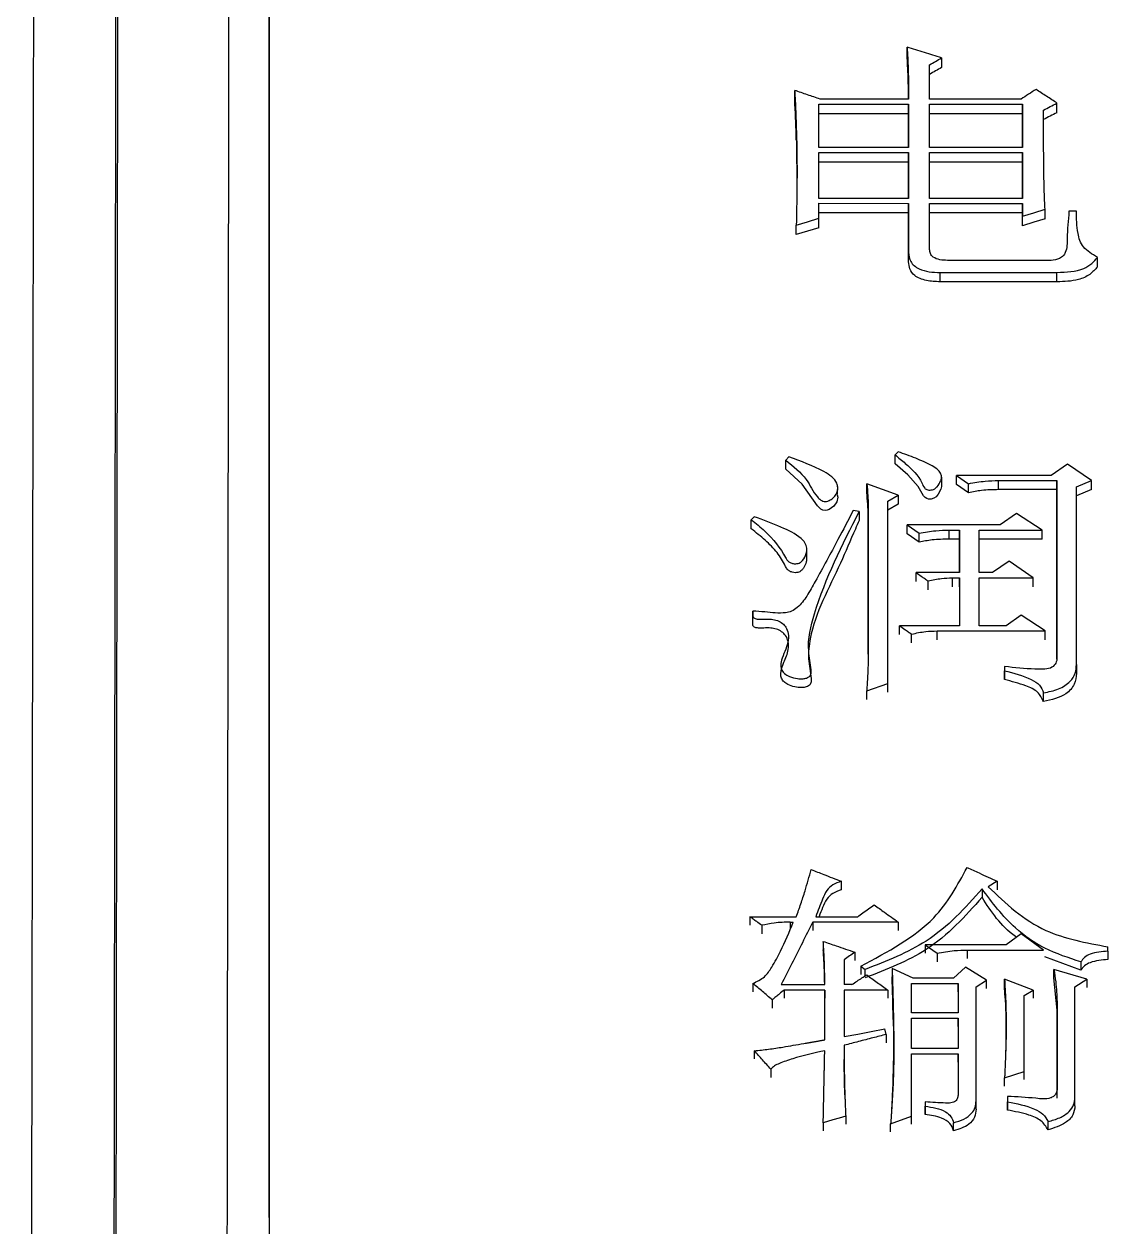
# Model space of a CAD drawing. Header units: millimetres. Extents: x 2278 to 4715, y 679 to 2402.
# Drawn here: x 2821.22 to 2829.04, y 2131.3 to 2139.98 of the extents above; entities that cross this region are included whole.
import ezdxf

# ---------------------------------------------------------------- set-up
doc = ezdxf.new("R2010")
doc.units = ezdxf.units.MM

msp = doc.modelspace()

# ---------------------------------------------------------------- linework, layer by layer
at = {"color": 7, "linetype": 'Continuous', "lineweight": 25}
for p, q in [((2827.5941, 2139.7478), (2827.5941, 2139.817)), ((2827.7563, 2139.4413), (2827.7563, 2139.6897)), ((2827.8429, 2139.7392), (2827.8429, 2139.6701)), ((2826.7828, 2139.4364), (2826.7828, 2139.5053)), ((2827.6049, 2139.4413), (2826.9667, 2139.4413)), ((2828.4162, 2139.4413), (2827.7563, 2139.4413)), ((2828.6758, 2139.3441), (2828.6758, 2139.4128)), ((2826.9558, 2139.4057), (2827.6049, 2139.4057)), ((2826.9559, 2139.0918), (2826.9558, 2139.4057)), ((2827.6049, 2139.337), (2826.9558, 2139.337)), ((2827.6049, 2139.4057), (2827.6049, 2139.0918)), ((2827.6049, 2139.337), (2827.6049, 2139.4057)), ((2827.6049, 2139.0918), (2827.6049, 2139.337)), ((2827.7563, 2139.4057), (2828.427, 2139.4057)), ((2827.7563, 2139.0918), (2827.7563, 2139.4057)), ((2828.427, 2139.337), (2827.7563, 2139.337)), ((2828.427, 2139.4057), (2828.427, 2139.0918)), ((2828.427, 2139.337), (2828.427, 2139.4057)), ((2828.427, 2139.0918), (2828.427, 2139.337)), ((2826.7944, 2139.1473), (2826.7983, 2138.799)), ((2827.6049, 2139.0918), (2826.9559, 2139.0918)), ((2828.427, 2139.0918), (2827.7563, 2139.0918)), ((2826.9559, 2139.056), (2827.6049, 2139.056)), ((2826.9559, 2138.7258), (2826.9559, 2139.056)), ((2827.6049, 2138.9878), (2826.9559, 2138.9878)), ((2827.6049, 2139.056), (2827.6049, 2138.7258)), ((2827.6049, 2138.9878), (2827.6049, 2139.056)), ((2827.6049, 2138.7258), (2827.6049, 2138.9878)), ((2827.7563, 2139.056), (2828.427, 2139.056)), ((2827.7563, 2138.7258), (2827.7563, 2139.056)), ((2828.427, 2138.9878), (2827.7563, 2138.9878)), ((2828.427, 2139.056), (2828.427, 2138.7258)), ((2828.427, 2138.9878), (2828.427, 2139.056)), ((2828.427, 2138.7258), (2828.427, 2138.9878)), ((2827.6049, 2138.7258), (2826.9559, 2138.7258)), ((2828.427, 2138.7258), (2827.7563, 2138.7258)), ((2826.9559, 2138.6899), (2827.6049, 2138.6898)), ((2826.9559, 2138.5817), (2826.9559, 2138.6899)), ((2827.6049, 2138.6898), (2827.6049, 2138.336)), ((2827.6049, 2138.6221), (2827.6049, 2138.6898)), ((2827.7563, 2138.6898), (2828.427, 2138.6898)), ((2827.7563, 2138.3577), (2827.7563, 2138.6898)), ((2828.427, 2138.6898), (2828.427, 2138.5962)), ((2828.427, 2138.6221), (2828.427, 2138.6898)), ((2828.5893, 2138.5789), (2828.5893, 2138.6466)), ((2828.8164, 2138.6322), (2828.7623, 2138.6322)), ((2827.6049, 2138.6221), (2826.9559, 2138.6221)), ((2826.9559, 2138.5141), (2826.9559, 2138.5817)), ((2827.6049, 2138.2687), (2827.6049, 2138.6221)), ((2828.427, 2138.6221), (2827.7563, 2138.6221)), ((2828.427, 2138.5285), (2828.427, 2138.6221)), ((2828.427, 2138.5285), (2828.427, 2138.5962)), ((2826.7936, 2138.4637), (2826.7936, 2138.5312)), ((2827.6049, 2138.2687), (2827.6049, 2138.336)), ((2828.9679, 2138.2325), (2828.9679, 2138.2998)), ((2828.6328, 2138.278), (2827.8861, 2138.278)), ((2827.8321, 2138.1239), (2827.8321, 2138.191)), ((2827.8321, 2138.191), (2828.6758, 2138.191)), ((2828.6758, 2138.1239), (2827.8321, 2138.1239)), ((2828.6758, 2138.1239), (2828.6758, 2138.191)), ((2826.7395, 2136.8591), (2826.7179, 2136.8369)), ((2826.7179, 2136.7716), (2826.7179, 2136.8369)), ((2827.5076, 2136.8086), (2827.5076, 2136.874)), ((2828.7515, 2136.8072), (2828.6326, 2136.7256)), ((2828.9246, 2136.6885), (2828.7515, 2136.8072)), ((2827.9511, 2136.7256), (2828.0376, 2136.6662)), ((2828.6326, 2136.7256), (2827.9511, 2136.7256)), ((2827.9511, 2136.6604), (2827.9511, 2136.7256)), ((2827.0911, 2136.6438), (2827.0911, 2136.6532)), ((2827.5292, 2136.5844), (2827.302, 2136.6662)), ((2827.302, 2136.6011), (2827.302, 2136.6662)), ((2827.8433, 2136.6467), (2827.8433, 2136.7123)), ((2828.0376, 2136.6011), (2827.9511, 2136.6604)), ((2828.0376, 2136.6011), (2828.0376, 2136.6662)), ((2828.2539, 2136.6885), (2828.6758, 2136.6885)), ((2828.2539, 2136.6233), (2828.2539, 2136.6885)), ((2828.6758, 2136.6885), (2828.6758, 2135.399)), ((2828.6758, 2136.6233), (2828.6758, 2136.6885)), ((2828.8164, 2136.6439), (2828.9246, 2136.6885)), ((2828.8165, 2135.3612), (2828.8164, 2136.6439)), ((2828.9246, 2136.6233), (2828.9246, 2136.6885)), ((2827.0911, 2136.5881), (2827.0911, 2136.6241)), ((2827.4535, 2136.5398), (2827.5292, 2136.5844)), ((2827.5292, 2136.5844), (2827.5292, 2136.5194)), ((2828.6758, 2136.6233), (2828.2539, 2136.6233)), ((2828.6758, 2135.399), (2828.6758, 2136.6233)), ((2828.9246, 2136.6233), (2828.8164, 2136.5788)), ((2827.2479, 2136.4653), (2827.2047, 2136.4728)), ((2827.2479, 2136.4653), (2827.2479, 2136.4004)), ((2827.4535, 2135.2248), (2827.4535, 2136.5398)), ((2827.5292, 2136.5194), (2827.4535, 2136.4748)), ((2826.4692, 2136.3409), (2826.4692, 2136.4057)), ((2827.3128, 2136.4579), (2827.3129, 2135.4369)), ((2827.3128, 2136.393), (2827.3128, 2136.4579)), ((2827.3129, 2135.4368), (2827.3128, 2136.393)), ((2828.3838, 2136.4504), (2828.2648, 2136.3684)), ((2828.5677, 2136.331), (2828.3838, 2136.4504)), ((2827.5941, 2136.3684), (2827.6806, 2136.3086)), ((2828.2648, 2136.3684), (2827.5941, 2136.3684)), ((2827.5941, 2136.3036), (2827.5941, 2136.3684)), ((2827.6806, 2136.244), (2827.5941, 2136.3036)), ((2827.6806, 2136.244), (2827.6806, 2136.3086)), ((2827.897, 2136.331), (2827.9727, 2136.331)), ((2827.897, 2136.2663), (2827.897, 2136.331)), ((2827.9727, 2136.331), (2827.9727, 2136.0242)), ((2827.9727, 2136.2663), (2827.9727, 2136.331)), ((2828.1133, 2136.331), (2828.5677, 2136.331)), ((2828.1133, 2136.0242), (2828.1133, 2136.331)), ((2828.5677, 2136.2663), (2828.5677, 2136.331)), ((2827.9727, 2136.2663), (2827.897, 2136.2663)), ((2827.9727, 2136.0242), (2827.9727, 2136.2663)), ((2828.5677, 2136.2663), (2828.1133, 2136.2663)), ((2826.87, 2136.1321), (2826.87, 2136.197)), ((2828.3297, 2136.1067), (2828.2107, 2136.0242)), ((2828.5028, 2135.9867), (2828.3297, 2136.1067)), ((2827.9727, 2136.0242), (2827.659, 2136.0242)), ((2827.659, 2135.96), (2827.659, 2136.0242)), ((2827.7455, 2135.9), (2827.7455, 2135.9642)), ((2827.9186, 2135.9867), (2827.9727, 2135.9867)), ((2827.9186, 2135.9867), (2827.9186, 2135.9225)), ((2827.9727, 2135.9867), (2827.9727, 2135.6407)), ((2827.9727, 2135.9225), (2827.9727, 2135.9867)), ((2828.2107, 2136.0242), (2828.1133, 2136.0242)), ((2828.1133, 2135.9867), (2828.5028, 2135.9867)), ((2828.1133, 2135.6407), (2828.1133, 2135.9867)), ((2828.5028, 2135.9225), (2828.5028, 2135.9867)), ((2826.4799, 2135.6523), (2826.4799, 2135.7161)), ((2828.4162, 2135.7161), (2828.308, 2135.6407)), ((2828.5893, 2135.603), (2828.4162, 2135.7161)), ((2827.9727, 2135.6407), (2827.54, 2135.6407)), ((2827.54, 2135.577), (2827.54, 2135.6407)), ((2827.8104, 2135.603), (2828.5893, 2135.603)), ((2827.8104, 2135.5393), (2827.8104, 2135.603)), ((2828.308, 2135.6407), (2828.1133, 2135.6407)), ((2828.5893, 2135.5394), (2828.5893, 2135.603)), ((2827.6266, 2135.5168), (2827.6266, 2135.5804)), ((2828.2972, 2135.3461), (2828.2972, 2135.3158)), ((2828.2972, 2135.3461), (2828.2972, 2135.2828)), ((2828.8165, 2135.3612), (2828.8165, 2135.2979)), ((2828.2972, 2135.2524), (2828.2972, 2135.3158)), ((2827.302, 2135.1717), (2827.4535, 2135.2248)), ((2827.302, 2135.1087), (2827.302, 2135.1717)), ((2827.4535, 2135.1617), (2827.4535, 2135.2248)), ((2828.5785, 2135.0934), (2828.5785, 2135.1565)), ((2827.1182, 2133.7962), (2827.1182, 2133.7348)), ((2828.2432, 2133.7962), (2828.1783, 2133.7575)), ((2828.2432, 2133.7962), (2828.2432, 2133.7351)), ((2828.135, 2133.7421), (2828.135, 2133.681)), ((2826.4583, 2133.5407), (2826.7936, 2133.5407)), ((2826.4583, 2133.5407), (2826.4583, 2133.48)), ((2826.9342, 2133.5407), (2827.2371, 2133.5407)), ((2826.5448, 2133.4787), (2826.5448, 2133.418)), ((2826.7504, 2133.502), (2826.772, 2133.502)), ((2826.7504, 2133.502), (2826.7504, 2133.4523)), ((2827.5292, 2133.502), (2826.9126, 2133.502)), ((2826.9126, 2133.502), (2826.9126, 2133.4412)), ((2827.5292, 2133.502), (2827.5292, 2133.4412)), ((2826.9883, 2133.3622), (2826.9883, 2133.3017)), ((2827.7239, 2133.3389), (2827.8105, 2133.2767)), ((2828.3081, 2133.3389), (2827.7239, 2133.3389)), ((2827.7239, 2133.3389), (2827.7239, 2133.2784)), ((2828.4162, 2133.4166), (2828.3081, 2133.3389)), ((2828.5785, 2133.3), (2828.4162, 2133.4166)), ((2827.2155, 2133.2844), (2827.2155, 2133.224)), ((2827.8105, 2133.2767), (2827.8105, 2133.2162)), ((2828.0268, 2133.3), (2828.5785, 2133.3)), ((2828.0268, 2133.3), (2828.0268, 2133.2396)), ((2828.8489, 2133.1538), (2828.5887, 2133.2521)), ((2829.0436, 2133.2922), (2829.0436, 2133.3233)), ((2829.0436, 2133.2922), (2829.0436, 2133.2318)), ((2827.1398, 2133.23), (2827.1398, 2133.0507)), ((2827.2588, 2133.1833), (2827.2912, 2133.1599)), ((2827.6374, 2133.0975), (2827.4859, 2133.1677)), ((2827.4859, 2133.1677), (2827.4859, 2133.1074)), ((2828.016, 2133.1755), (2827.9295, 2133.0975)), ((2828.1674, 2133.0819), (2828.016, 2133.1755)), ((2828.8489, 2133.2144), (2828.8489, 2133.1541)), ((2827.2912, 2133.1139), (2827.2912, 2133.1599)), ((2827.9295, 2133.0975), (2827.6374, 2133.0975)), ((2828.0917, 2133.0351), (2828.1674, 2133.0819)), ((2828.1674, 2133.0218), (2828.1674, 2133.0819)), ((2828.5028, 2133.0117), (2828.2972, 2133.0897)), ((2828.2972, 2133.0293), (2828.2972, 2133.0897)), ((2828.8922, 2133.0897), (2828.6542, 2133.1599)), ((2828.6542, 2133.0996), (2828.6542, 2133.1599)), ((2828.6759, 2132.8656), (2828.6542, 2133.0993)), ((2828.8057, 2133.0351), (2828.8922, 2133.0897)), ((2828.8922, 2133.0897), (2828.8922, 2133.0296)), ((2826.48, 2133.0585), (2826.48, 2132.9984)), ((2826.6855, 2133.0507), (2826.9992, 2133.0507)), ((2826.9992, 2133.0117), (2826.7071, 2133.0117)), ((2826.7071, 2133.0117), (2826.7071, 2132.9517)), ((2826.9992, 2132.6519), (2826.9992, 2133.0117)), ((2826.9992, 2133.0117), (2826.9992, 2132.9517)), ((2827.1939, 2133.0507), (2827.1398, 2133.0507)), ((2827.4535, 2133.0117), (2827.1398, 2133.0117)), ((2827.1398, 2133.0117), (2827.1398, 2132.6754)), ((2827.4535, 2133.0117), (2827.4535, 2132.9517)), ((2827.6266, 2133.0585), (2827.9619, 2133.0585)), ((2827.6266, 2132.8476), (2827.6266, 2133.0585)), ((2827.9619, 2133.0585), (2827.9619, 2132.8476)), ((2827.9619, 2132.9984), (2827.9619, 2133.0585)), ((2828.0917, 2132.2117), (2828.0917, 2133.0351)), ((2828.3012, 2132.9533), (2828.2972, 2133.0293)), ((2828.4379, 2132.9727), (2828.5028, 2133.0117)), ((2828.5028, 2133.0117), (2828.5028, 2132.9517)), ((2828.8057, 2132.2353), (2828.8057, 2133.0351)), ((2826.6206, 2132.9414), (2826.6206, 2132.8815)), ((2828.6759, 2132.9258), (2828.6759, 2132.2905)), ((2828.6759, 2132.8659), (2828.6759, 2132.9258)), ((2827.9619, 2132.8476), (2827.6266, 2132.8476)), ((2828.6759, 2132.231), (2828.6759, 2132.8656)), ((2827.4427, 2132.6911), (2827.4319, 2132.7303)), ((2827.6266, 2132.8085), (2827.9619, 2132.8085)), ((2827.6266, 2132.5891), (2827.6266, 2132.8085)), ((2827.9619, 2132.8085), (2827.9619, 2132.5891)), ((2827.9619, 2132.7487), (2827.9619, 2132.8085)), ((2827.4427, 2132.6911), (2827.4427, 2132.6314)), ((2826.4908, 2132.5735), (2826.4908, 2132.514)), ((2827.9619, 2132.5891), (2827.6266, 2132.5891)), ((2827.6266, 2132.5499), (2827.9619, 2132.5499)), ((2827.6266, 2132.1013), (2827.6266, 2132.5499)), ((2827.9619, 2132.5499), (2827.9619, 2132.259)), ((2827.9619, 2132.4905), (2827.9619, 2132.5499)), ((2826.6097, 2132.44), (2826.6097, 2132.3807)), ((2828.2973, 2132.377), (2828.4379, 2132.4242)), ((2828.4379, 2132.3649), (2828.4379, 2132.4242)), ((2828.2973, 2132.3178), (2828.2973, 2132.377)), ((2828.0917, 2132.1527), (2828.0917, 2132.2117)), ((2828.3189, 2132.2432), (2828.3189, 2132.2038)), ((2828.3189, 2132.2432), (2828.3189, 2132.1842)), ((2828.8057, 2132.1763), (2828.8057, 2132.2353)), ((2827.7239, 2132.2038), (2827.7239, 2132.1723)), ((2827.7239, 2132.2038), (2827.7239, 2132.1448)), ((2827.7239, 2132.113), (2827.7239, 2132.1723)), ((2828.3189, 2132.1445), (2828.3189, 2132.2038)), ((2826.9884, 2132.0539), (2826.9884, 2131.9951)), ((2827.1506, 2132.1013), (2827.1506, 2132.0424)), ((2827.4751, 2132.046), (2827.6266, 2132.1013)), ((2827.4751, 2131.9872), (2827.4751, 2132.046)), ((2827.6266, 2132.0424), (2827.6266, 2132.1013)), ((2827.9295, 2131.9948), (2827.9295, 2132.0539)), ((2828.611, 2132.0027), (2828.611, 2132.0618))]:
    msp.add_line(p, q, dxfattribs=at)
at = {"color": 7, "linetype": 'Continuous', "lineweight": 25, "flags": 128}
for points in [[(2828.427, 2138.5962), (2828.5081, 2138.6214), (2828.5893, 2138.6466)], [(2826.7936, 2138.5312), (2826.8747, 2138.5565), (2826.9559, 2138.5817)], [(2828.5893, 2138.5789), (2828.5081, 2138.5537), (2828.427, 2138.5285)], [(2826.9559, 2138.5141), (2826.8747, 2138.4889), (2826.7936, 2138.4637)], [(2827.5292, 2136.8961), (2827.5184, 2136.8851), (2827.5076, 2136.874)], [(2827.8419, 2136.6469), (2827.8384, 2136.6266), (2827.8184, 2136.5905), (2827.8025, 2136.5715), (2827.7871, 2136.5612), (2827.7677, 2136.5556), (2827.7485, 2136.5554), (2827.735, 2136.5589), (2827.724, 2136.5658), (2827.7132, 2136.5794), (2827.6745, 2136.6462), (2827.5987, 2136.7308), (2827.5076, 2136.8086), (2827.5076, 2136.8086)], [(2827.0895, 2136.5868), (2827.093, 2136.569), (2827.0864, 2136.5345), (2827.0641, 2136.5029), (2827.0318, 2136.4799), (2827.0172, 2136.4746), (2827.0024, 2136.4727), (2826.986, 2136.4758), (2826.9708, 2136.4833), (2826.9465, 2136.5058), (2826.8374, 2136.6622), (2826.7179, 2136.7716), (2826.7179, 2136.7716)], [(2826.4908, 2136.4281), (2826.4853, 2136.4224), (2826.4772, 2136.414), (2826.4691, 2136.4057)], [(2826.4799, 2135.6824), (2826.4799, 2135.706), (2826.4799, 2135.7462)], [(2827.2588, 2133.1833), (2827.2588, 2133.1564), (2827.2588, 2133.1395), (2827.2588, 2133.123)], [(2827.1398, 2132.6754), (2827.2372, 2132.6937), (2827.3345, 2132.712), (2827.4319, 2132.7303)], [(2827.1506, 2132.1013), (2827.1036, 2132.0876), (2827.0566, 2132.0739), (2826.9884, 2132.0539)]]:
    msp.add_lwpolyline(points, dxfattribs=at)
at = {"color": 7, "linetype": 'Continuous', "lineweight": 25}
for points, knots in [([(2822.9873, 2162.4593), (2822.9874, 2162.3552), (2822.9874, 2161.8345), (2822.9875, 2160.4676), (2822.9875, 2158.3077), (2822.9876, 2155.6893), (2822.9876, 2153.2267), (2822.9877, 2149.7189), (2822.9877, 2146.576), (2822.9877, 2142.2609), (2822.9878, 2137.5738), (2822.9878, 2132.4416), (2822.9878, 2127.0181), (2822.9879, 2122.4594), (2822.988, 2116.5369), (2822.988, 2111.6311), (2822.9881, 2104.9522), (2822.9882, 2100.6594), (2822.9883, 2097.6583)], [0, 0, 0, 0, 0.020124, 0.100733, 0.181328, 0.221587, 0.302184, 0.342442, 0.423039, 0.463298, 0.543894, 0.624491, 0.664749, 0.745346, 0.785604, 0.8662, 0.906458, 1, 1, 1, 1]), ([(2822.9878, 2131.3693), (2822.9878, 2132.554), (2822.9878, 2134.8075), (2822.9877, 2138.8478), (2822.9877, 2142.5553), (2822.9877, 2146.79), (2822.9876, 2149.8639), (2822.9876, 2153.2761), (2822.9875, 2156.2536), (2822.9875, 2158.597), (2822.9874, 2160.5374), (2822.9874, 2161.2712), (2822.9873, 2161.768)], [0, 0, 0, 0, 0.072858, 0.13859, 0.270184, 0.335916, 0.467513, 0.533245, 0.664841, 0.796434, 0.862166, 1, 1, 1, 1]), ([(2821.3187, 2161.5112), (2821.3188, 2161.5395), (2821.3191, 2161.628), (2821.3178, 2160.6417), (2821.3149, 2158.6288), (2821.3102, 2155.5661), (2821.305, 2152.1778), (2821.2999, 2148.8404), (2821.2953, 2145.7708), (2821.2897, 2142.1274), (2821.2832, 2137.8566), (2821.2759, 2133.2109), (2821.2682, 2128.2641), (2821.26, 2123.0938), (2821.251, 2117.4094), (2821.2411, 2111.2124), (2821.2304, 2104.5286), (2821.2229, 2099.8379), (2821.219, 2097.4438)], [0, 0, 0, 0, 0.039342, 0.122943, 0.206183, 0.289063, 0.371582, 0.416612, 0.465601, 0.518547, 0.575452, 0.636313, 0.690059, 0.746552, 0.805793, 0.867782, 0.932518, 1, 1, 1, 1]), ([(2821.824, 2097.3083), (2821.8286, 2100.6075), (2821.8377, 2107.206), (2821.8506, 2116.6361), (2821.8627, 2125.5167), (2821.8736, 2133.6743), (2821.8834, 2140.9748), (2821.8917, 2147.292), (2821.8984, 2152.5163), (2821.9034, 2156.5645), (2821.9062, 2158.9684), (2821.9076, 2160.2819), (2821.9078, 2160.6034), (2821.9079, 2160.7642)], [0, 0, 0, 0, 0.0981345, 0.196269, 0.2944034, 0.3925379, 0.4906723, 0.5888066, 0.686941, 0.7850753, 0.8832097, 0.9416048, 1, 1, 1, 1]), ([(2821.838, 2097.2596), (2821.8413, 2099.6452), (2821.8478, 2104.3518), (2821.857, 2111.1011), (2821.8657, 2117.4437), (2821.8737, 2123.3388), (2821.8811, 2128.7694), (2821.8888, 2134.5024), (2821.8964, 2140.2711), (2821.9037, 2145.7514), (2821.9094, 2150.2185), (2821.9139, 2153.7413), (2821.9172, 2156.4044), (2821.9194, 2158.3037), (2821.9207, 2159.5347), (2821.9212, 2160.0495), (2821.9212, 2160.1994), (2821.9212, 2160.2242)], [0, 0, 0, 0, 0.07139, 0.140843, 0.208359, 0.273937, 0.337578, 0.399281, 0.488173, 0.572709, 0.652888, 0.72871, 0.800173, 0.867277, 0.930021, 0.988406, 1, 1, 1, 1]), ([(2822.7193, 2159.4412), (2822.7193, 2159.3483), (2822.7192, 2159.1784), (2822.7188, 2158.7308), (2822.7182, 2158.1903), (2822.7175, 2157.5144), (2822.7166, 2156.7068), (2822.7155, 2155.7668), (2822.7142, 2154.6952), (2822.7121, 2152.9857), (2822.7087, 2150.2995), (2822.7035, 2146.1497), (2822.6968, 2140.9334), (2822.6895, 2135.3265), (2822.6819, 2129.6493), (2822.6744, 2124.1822), (2822.6662, 2118.1693), (2822.6572, 2111.6217), (2822.6474, 2104.5789), (2822.6406, 2099.6365), (2822.6371, 2097.1225)], [0, 0, 0, 0, 0.037781, 0.069081, 0.100468, 0.131943, 0.163506, 0.195157, 0.226895, 0.258722, 0.330934, 0.408983, 0.49287, 0.582593, 0.645672, 0.711347, 0.779618, 0.850484, 0.923944, 1, 1, 1, 1]), ([(2827.5941, 2139.817), (2827.5968, 2139.7657), (2827.6016, 2139.6777), (2827.6042, 2139.5524), (2827.6046, 2139.4783), (2827.6049, 2139.4413)], [0, 0, 0, 0, 0.41049, 0.705225, 1, 1, 1, 1]), ([(2827.8429, 2139.7392), (2827.8014, 2139.7522), (2827.7185, 2139.7781), (2827.6355, 2139.804), (2827.5941, 2139.817)], [0, 0, 0, 0, 0.499999, 1, 1, 1, 1]), ([(2827.6041, 2139.4413), (2827.6039, 2139.4699), (2827.6034, 2139.5354), (2827.6001, 2139.6376), (2827.5961, 2139.7111), (2827.5941, 2139.7478)], [0, 0, 0, 0, 0.279289, 0.639605, 1, 1, 1, 1]), ([(2827.7563, 2139.6897), (2827.7708, 2139.6979), (2827.7996, 2139.7144), (2827.8284, 2139.731), (2827.8429, 2139.7392)], [0, 0, 0, 0, 0.500001, 1, 1, 1, 1]), ([(2827.8429, 2139.6701), (2827.8284, 2139.6619), (2827.7996, 2139.6454), (2827.7708, 2139.6289), (2827.7563, 2139.6206)], [0, 0, 0, 0, 0.4999995, 1, 1, 1, 1]), ([(2826.7828, 2139.5053), (2826.785, 2139.4544), (2826.7917, 2139.302), (2826.7998, 2139.0635), (2826.7989, 2138.7896), (2826.7954, 2138.6174), (2826.7936, 2138.5312)], [0, 0, 0, 0, 0.157705, 0.473128, 0.736533, 1, 1, 1, 1]), ([(2826.9667, 2139.4413), (2826.936, 2139.452), (2826.8747, 2139.4733), (2826.8134, 2139.4946), (2826.7828, 2139.5053)], [0, 0, 0, 0, 0.5, 1, 1, 1, 1]), ([(2828.5244, 2139.5123), (2828.5063, 2139.5005), (2828.4703, 2139.4768), (2828.4342, 2139.4531), (2828.4162, 2139.4413)], [0, 0, 0, 0, 0.499999, 1, 1, 1, 1]), ([(2828.6758, 2139.4128), (2828.6506, 2139.4294), (2828.6001, 2139.4626), (2828.5496, 2139.4958), (2828.5244, 2139.5123)], [0, 0, 0, 0, 0.499999, 1, 1, 1, 1]), ([(2826.794, 2139.145), (2826.7937, 2139.1574), (2826.7917, 2139.2549), (2826.7869, 2139.3518), (2826.7828, 2139.4364)], [0, 0, 0, 0, 0.126532, 1, 1, 1, 1]), ([(2828.5784, 2139.363), (2828.5947, 2139.3713), (2828.6271, 2139.3879), (2828.6596, 2139.4045), (2828.6758, 2139.4128)], [0, 0, 0, 0, 0.5, 1, 1, 1, 1]), ([(2828.5893, 2138.6466), (2828.5873, 2138.6884), (2828.5851, 2138.7354), (2828.5831, 2138.8032), (2828.5818, 2138.8709), (2828.5802, 2138.9542), (2828.5798, 2139.0373), (2828.5794, 2139.0892), (2828.5792, 2139.1255), (2828.5791, 2139.1463), (2828.579, 2139.1592), (2828.579, 2139.1696), (2828.5789, 2139.18), (2828.5789, 2139.1903), (2828.5788, 2139.2033), (2828.5788, 2139.2136), (2828.5788, 2139.2266), (2828.5787, 2139.2369), (2828.5787, 2139.2499), (2828.5787, 2139.2602), (2828.5786, 2139.2706), (2828.5786, 2139.2809), (2828.5786, 2139.2913), (2828.5786, 2139.3042), (2828.5785, 2139.3132), (2828.5785, 2139.3223), (2828.5785, 2139.3274), (2828.5785, 2139.3339), (2828.5785, 2139.3391), (2828.5785, 2139.3442), (2828.5785, 2139.3493), (2828.5785, 2139.3556), (2828.5785, 2139.3605), (2828.5784, 2139.363)], [0, 0, 0, 0, 0.174064, 0.195822, 0.282854, 0.456917, 0.543949, 0.63098, 0.674496, 0.696253, 0.718011, 0.72889, 0.739769, 0.761527, 0.772406, 0.794164, 0.805043, 0.8268, 0.837679, 0.859437, 0.870316, 0.881195, 0.902953, 0.913832, 0.93559, 0.941029, 0.951908, 0.957347, 0.968226, 0.973666, 0.979105, 0.989553, 1, 1, 1, 1]), ([(2828.6758, 2139.3441), (2828.6596, 2139.3358), (2828.6271, 2139.3193), (2828.5947, 2139.3027), (2828.5784, 2139.2944)], [0, 0, 0, 0, 0.499998, 1, 1, 1, 1]), ([(2828.7623, 2138.6322), (2828.7564, 2138.5673), (2828.7475, 2138.4687), (2828.7505, 2138.3577), (2828.7219, 2138.3099), (2828.6884, 2138.2855), (2828.6545, 2138.2809), (2828.6328, 2138.278)], [0, 0, 0, 0, 0.493123, 0.748949, 0.813909, 0.880596, 1, 1, 1, 1]), ([(2828.9679, 2138.2998), (2828.9298, 2138.3227), (2828.8549, 2138.3678), (2828.8179, 2138.4931), (2828.817, 2138.5794), (2828.8164, 2138.6322)], [0, 0, 0, 0, 0.287877, 0.565058, 1, 1, 1, 1]), ([(2827.6049, 2138.336), (2827.6069, 2138.3132), (2827.6111, 2138.2669), (2827.6727, 2138.2137), (2827.7535, 2138.1934), (2827.8057, 2138.1918), (2827.8321, 2138.191)], [0, 0, 0, 0, 0.266734, 0.54095, 0.768753, 1, 1, 1, 1]), ([(2827.8861, 2138.278), (2827.8674, 2138.2787), (2827.8304, 2138.28), (2827.7824, 2138.2973), (2827.7586, 2138.3276), (2827.7571, 2138.3477), (2827.7563, 2138.3577)], [0, 0, 0, 0, 0.293264, 0.577264, 0.790624, 1, 1, 1, 1]), ([(2828.6758, 2138.191), (2828.7439, 2138.1934), (2828.838, 2138.1968), (2828.9291, 2138.2532), (2828.9551, 2138.2844), (2828.9679, 2138.2998)], [0, 0, 0, 0, 0.57016, 0.787713, 1, 1, 1, 1]), ([(2827.8321, 2138.1239), (2827.7985, 2138.125), (2827.7327, 2138.1273), (2827.6487, 2138.1605), (2827.6087, 2138.2152), (2827.6062, 2138.251), (2827.6049, 2138.2687)], [0, 0, 0, 0, 0.2937097, 0.577274, 0.7903653, 1, 1, 1, 1]), ([(2828.9679, 2138.2325), (2828.9511, 2138.2129), (2828.917, 2138.173), (2828.814, 2138.1271), (2828.7286, 2138.1251), (2828.6758, 2138.1239)], [0, 0, 0, 0, 0.2697831, 0.5484435, 1, 1, 1, 1]), ([(2827.5076, 2136.874), (2827.5321, 2136.8537), (2827.606, 2136.7928), (2827.6877, 2136.7146), (2827.7112, 2136.6418), (2827.7298, 2136.6257), (2827.7437, 2136.6206), (2827.7598, 2136.6193), (2827.7773, 2136.6219), (2827.7956, 2136.6296), (2827.8179, 2136.6512), (2827.8337, 2136.6792), (2827.8458, 2136.7109), (2827.8391, 2136.7385), (2827.8169, 2136.769), (2827.7534, 2136.8076), (2827.6562, 2136.8514), (2827.5717, 2136.8811), (2827.5292, 2136.8961)], [0, 0, 0, 0, 0.109185, 0.329159, 0.383764, 0.397994, 0.412315, 0.428913, 0.44575, 0.465116, 0.490353, 0.552222, 0.585254, 0.61868, 0.660425, 0.720614, 0.859403, 1, 1, 1, 1]), ([(2826.7179, 2136.8369), (2826.773, 2136.7925), (2826.8704, 2136.7138), (2826.917, 2136.6007), (2826.9648, 2136.5509), (2826.9852, 2136.5402), (2827.0032, 2136.5365), (2827.0224, 2136.5401), (2827.0438, 2136.5505), (2827.0681, 2136.5695), (2827.089, 2136.5986), (2827.0951, 2136.6345), (2827.0876, 2136.6764), (2827.0516, 2136.7189), (2826.9381, 2136.7884), (2826.8276, 2136.8278), (2826.7395, 2136.8591)], [0, 0, 0, 0, 0.207529, 0.367372, 0.400836, 0.41667, 0.431354, 0.448141, 0.466694, 0.497248, 0.538464, 0.578549, 0.619959, 0.682145, 0.746849, 1, 1, 1, 1]), ([(2827.302, 2136.6662), (2827.3054, 2136.6367), (2827.3109, 2136.5873), (2827.3121, 2136.5177), (2827.3126, 2136.4778), (2827.3128, 2136.4579)], [0, 0, 0, 0, 0.426865, 0.713404, 1, 1, 1, 1]), ([(2828.0376, 2136.6662), (2828.0774, 2136.6736), (2828.1485, 2136.6868), (2828.2217, 2136.688), (2828.2539, 2136.6885)], [0, 0, 0, 0, 0.558835, 1, 1, 1, 1]), ([(2827.3128, 2136.393), (2827.3127, 2136.4078), (2827.3122, 2136.45), (2827.3114, 2136.5195), (2827.3052, 2136.5739), (2827.302, 2136.6011)], [0, 0, 0, 0, 0.213578, 0.606407, 1, 1, 1, 1]), ([(2828.2539, 2136.6233), (2828.2129, 2136.6225), (2828.1396, 2136.6209), (2828.0687, 2136.6071), (2828.0376, 2136.6011)], [0, 0, 0, 0, 0.561085, 1, 1, 1, 1]), ([(2827.2047, 2136.4728), (2827.1682, 2136.4027), (2827.0794, 2136.2318), (2826.9668, 2136.0258), (2826.8749, 2135.8599), (2826.8208, 2135.7844), (2826.7637, 2135.7444), (2826.6825, 2135.7257), (2826.5877, 2135.7401), (2826.509, 2135.7446), (2826.4799, 2135.7462)], [0, 0, 0, 0, 0.221772, 0.540825, 0.653503, 0.748944, 0.789647, 0.822549, 0.93445, 1, 1, 1, 1]), ([(2826.4799, 2135.7161), (2826.4801, 2135.7126), (2826.4803, 2135.7068), (2826.4849, 2135.6993), (2826.4924, 2135.6938), (2826.5091, 2135.6883), (2826.5509, 2135.6868), (2826.6031, 2135.6918), (2826.6587, 2135.6799), (2826.6948, 2135.6595), (2826.7231, 2135.6272), (2826.7406, 2135.5797), (2826.7351, 2135.4961), (2826.6906, 2135.4212), (2826.68, 2135.3521), (2826.688, 2135.3186), (2826.7094, 2135.2929), (2826.7485, 2135.2714), (2826.7954, 2135.259), (2826.8383, 2135.2572), (2826.866, 2135.2621), (2826.8833, 2135.27), (2826.8942, 2135.2802), (2826.9022, 2135.2979), (2826.8999, 2135.3583), (2826.8655, 2135.5025), (2826.961, 2135.9006), (2827.1257, 2136.2247), (2827.2479, 2136.4653)], [0, 0, 0, 0, 0.005261, 0.008837, 0.012422, 0.017277, 0.029828, 0.061172, 0.078769, 0.096459, 0.112862, 0.137643, 0.170618, 0.238675, 0.261666, 0.275651, 0.289759, 0.306991, 0.331345, 0.347224, 0.357105, 0.364402, 0.370592, 0.376767, 0.392657, 0.46137, 0.600195, 1, 1, 1, 1]), ([(2826.4692, 2136.4057), (2826.5027, 2136.3793), (2826.6041, 2136.2993), (2826.6835, 2136.1951), (2826.7272, 2136.1132), (2826.7445, 2136.0986), (2826.7659, 2136.0902), (2826.7878, 2136.0874), (2826.8079, 2136.0899), (2826.8256, 2136.0981), (2826.8488, 2136.1213), (2826.8653, 2136.1571), (2826.8731, 2136.2013), (2826.8594, 2136.2401), (2826.8035, 2136.2988), (2826.6729, 2136.359), (2826.5552, 2136.4036), (2826.4908, 2136.4281)], [0, 0, 0, 0, 0.118687, 0.359196, 0.382949, 0.402078, 0.421221, 0.441113, 0.455768, 0.470499, 0.490908, 0.548405, 0.590663, 0.633125, 0.674263, 0.821869, 1, 1, 1, 1]), ([(2827.2479, 2136.4004), (2827.2387, 2136.38), (2827.1925, 2136.2779), (2827.0765, 2135.9942), (2826.9052, 2135.6918), (2826.875, 2135.4024), (2826.8998, 2135.2981), (2826.9022, 2135.235), (2826.8944, 2135.2167), (2826.882, 2135.2057), (2826.8615, 2135.1974), (2826.8273, 2135.1932), (2826.7813, 2135.1984), (2826.7369, 2135.2133), (2826.7033, 2135.2349), (2826.6845, 2135.2622), (2826.679, 2135.3117), (2826.705, 2135.3808), (2826.7391, 2135.4559), (2826.7387, 2135.5234), (2826.7204, 2135.5681), (2826.69, 2135.5997), (2826.6518, 2135.6182), (2826.6069, 2135.6261), (2826.5677, 2135.6247), (2826.5342, 2135.6236), (2826.5127, 2135.6244), (2826.4973, 2135.628), (2826.4879, 2135.6326), (2826.4819, 2135.6394), (2826.4799, 2135.6464), (2826.4799, 2135.6507), (2826.4799, 2135.6522)], [0, 0, 0, 0, 0.033509, 0.167495, 0.460572, 0.533975, 0.607467, 0.62244, 0.629349, 0.63632, 0.644144, 0.656215, 0.676583, 0.698156, 0.712672, 0.727345, 0.74395, 0.787231, 0.835835, 0.865096, 0.888822, 0.906543, 0.924342, 0.940793, 0.960202, 0.97046, 0.980426, 0.985388, 0.989354, 0.993351, 0.997673, 1, 1, 1, 1]), ([(2826.8686, 2136.1322), (2826.8683, 2136.1217), (2826.8675, 2136.097), (2826.8526, 2136.0668), (2826.8362, 2136.0432), (2826.8209, 2136.0309), (2826.8041, 2136.0248), (2826.7849, 2136.0232), (2826.7636, 2136.0265), (2826.7423, 2136.0355), (2826.7246, 2136.052), (2826.7023, 2136.099), (2826.658, 2136.1724), (2826.5702, 2136.2597), (2826.503, 2136.3137), (2826.4692, 2136.3409)], [0, 0, 0, 0, 0.057364, 0.135452, 0.174054, 0.20354, 0.227011, 0.250403, 0.283482, 0.316855, 0.35045, 0.398369, 0.589542, 0.793116, 1, 1, 1, 1]), ([(2827.6806, 2136.3086), (2827.7204, 2136.3161), (2827.7915, 2136.3293), (2827.8647, 2136.3305), (2827.897, 2136.331)], [0, 0, 0, 0, 0.558836, 1, 1, 1, 1]), ([(2827.897, 2136.2663), (2827.8559, 2136.2655), (2827.7827, 2136.2639), (2827.7118, 2136.25), (2827.6806, 2136.244)], [0, 0, 0, 0, 0.561086, 1, 1, 1, 1]), ([(2827.659, 2136.0242), (2827.6714, 2136.0157), (2827.692, 2136.0014), (2827.7208, 2135.9814), (2827.7373, 2135.9699), (2827.7455, 2135.9642)], [0, 0, 0, 0, 0.42837, 0.714189, 1, 1, 1, 1]), ([(2827.7455, 2135.9642), (2827.7772, 2135.971), (2827.8339, 2135.9833), (2827.8927, 2135.9857), (2827.9186, 2135.9867)], [0, 0, 0, 0, 0.558879, 1, 1, 1, 1]), ([(2826.4799, 2135.7462), (2826.4799, 2135.7406), (2826.4799, 2135.7306), (2826.4799, 2135.7205), (2826.4799, 2135.7161)], [0, 0, 0, 0, 0.56, 1, 1, 1, 1]), ([(2827.54, 2135.6407), (2827.5524, 2135.6321), (2827.573, 2135.6178), (2827.6018, 2135.5976), (2827.6183, 2135.5861), (2827.6266, 2135.5804)], [0, 0, 0, 0, 0.428365, 0.714185, 1, 1, 1, 1]), ([(2827.6266, 2135.5804), (2827.6602, 2135.5878), (2827.7204, 2135.601), (2827.7829, 2135.6024), (2827.8104, 2135.603)], [0, 0, 0, 0, 0.558545, 1, 1, 1, 1]), ([(2827.3129, 2135.4369), (2827.3126, 2135.4103), (2827.312, 2135.3573), (2827.3087, 2135.2689), (2827.3044, 2135.207), (2827.302, 2135.1717)], [0, 0, 0, 0, 0.300385, 0.600783, 1, 1, 1, 1]), ([(2828.6758, 2135.399), (2828.673, 2135.3868), (2828.6671, 2135.3617), (2828.6289, 2135.3305), (2828.5726, 2135.3253), (2828.4622, 2135.329), (2828.3703, 2135.3385), (2828.2972, 2135.3461)], [0, 0, 0, 0, 0.1108835, 0.2260486, 0.356903, 0.4892019, 1, 1, 1, 1]), ([(2828.5785, 2135.1565), (2828.6155, 2135.164), (2828.6883, 2135.1787), (2828.7711, 2135.2309), (2828.8117, 2135.297), (2828.8149, 2135.3399), (2828.8165, 2135.3612)], [0, 0, 0, 0, 0.292671, 0.574804, 0.788903, 1, 1, 1, 1]), ([(2828.2972, 2135.3158), (2828.3636, 2135.2989), (2828.4553, 2135.2756), (2828.556, 2135.2155), (2828.5711, 2135.1759), (2828.5785, 2135.1565)], [0, 0, 0, 0, 0.5729384, 0.7913837, 1, 1, 1, 1]), ([(2828.2972, 2135.2826), (2828.2972, 2135.277), (2828.2972, 2135.2669), (2828.2972, 2135.2568), (2828.2972, 2135.2524)], [0, 0, 0, 0, 0.56, 1, 1, 1, 1]), ([(2828.5785, 2135.0934), (2828.567, 2135.1176), (2828.5434, 2135.1674), (2828.4332, 2135.2175), (2828.3491, 2135.2391), (2828.2972, 2135.2524)], [0, 0, 0, 0, 0.2654466, 0.5469642, 1, 1, 1, 1]), ([(2828.8165, 2135.2978), (2828.8138, 2135.2706), (2828.8085, 2135.2157), (2828.7303, 2135.1279), (2828.6367, 2135.1066), (2828.5785, 2135.0934)], [0, 0, 0, 0, 0.269364, 0.545159, 1, 1, 1, 1]), ([(2826.7936, 2133.5407), (2826.8048, 2133.5716), (2826.8271, 2133.6334), (2826.8641, 2133.7468), (2826.8874, 2133.8296), (2826.9018, 2133.8812)], [0, 0, 0, 0, 0.274107, 0.548239, 1, 1, 1, 1]), ([(2826.9018, 2133.8812), (2826.9319, 2133.8693), (2826.9831, 2133.8493), (2827.0552, 2133.8209), (2827.0972, 2133.8044), (2827.1182, 2133.7962)], [0, 0, 0, 0, 0.417909, 0.708955, 1, 1, 1, 1]), ([(2827.2588, 2133.1833), (2827.4542, 2133.2875), (2827.7973, 2133.4704), (2827.9578, 2133.7684), (2828.0268, 2133.8966)], [0, 0, 0, 0, 0.569597, 1, 1, 1, 1]), ([(2828.0268, 2133.8966), (2828.0558, 2133.8831), (2828.1064, 2133.8597), (2828.1785, 2133.8262), (2828.2216, 2133.8062), (2828.2432, 2133.7962)], [0, 0, 0, 0, 0.402386, 0.701193, 1, 1, 1, 1]), ([(2827.1182, 2133.7962), (2827.0968, 2133.7887), (2827.0549, 2133.774), (2827.0078, 2133.7269), (2826.9844, 2133.6676), (2826.9577, 2133.6046), (2826.9421, 2133.562), (2826.9342, 2133.5407)], [0, 0, 0, 0, 0.178456, 0.349692, 0.567005, 0.783635, 1, 1, 1, 1]), ([(2827.1182, 2133.7348), (2827.0968, 2133.7273), (2827.055, 2133.7127), (2827.0078, 2133.6656), (2826.9846, 2133.6063), (2826.9659, 2133.5636), (2826.9576, 2133.5416), (2826.9573, 2133.5407)], [0, 0, 0, 0, 0.225395, 0.441569, 0.715814, 0.989183, 1, 1, 1, 1]), ([(2828.135, 2133.7421), (2828.0125, 2133.6046), (2827.7904, 2133.3553), (2827.4459, 2133.2204), (2827.2912, 2133.1599)], [0, 0, 0, 0, 0.551113, 1, 1, 1, 1]), ([(2828.8489, 2133.2144), (2828.7594, 2133.2434), (2828.5825, 2133.3006), (2828.329, 2133.4809), (2828.2081, 2133.6436), (2828.135, 2133.7421)], [0, 0, 0, 0, 0.288018, 0.569196, 1, 1, 1, 1]), ([(2828.1783, 2133.7575), (2828.3056, 2133.6365), (2828.5368, 2133.4168), (2828.8865, 2133.3523), (2829.0436, 2133.3233)], [0, 0, 0, 0, 0.550671, 1, 1, 1, 1]), ([(2827.2371, 2133.5407), (2827.2496, 2133.5497), (2827.2757, 2133.5684), (2827.3154, 2133.5968), (2827.3425, 2133.6162), (2827.3561, 2133.626)], [0, 0, 0, 0, 0.314652, 0.657325, 1, 1, 1, 1]), ([(2828.135, 2133.6807), (2828.0125, 2133.5435), (2827.7903, 2133.2944), (2827.4459, 2133.1598), (2827.2912, 2133.0993)], [0, 0, 0, 0, 0.551009, 1, 1, 1, 1]), ([(2827.3561, 2133.626), (2827.3811, 2133.6081), (2827.4224, 2133.5785), (2827.4801, 2133.5372), (2827.5128, 2133.5137), (2827.5292, 2133.502)], [0, 0, 0, 0, 0.432644, 0.716322, 1, 1, 1, 1]), ([(2828.3837, 2133.3932), (2828.3812, 2133.3949), (2828.2699, 2133.471), (2828.2017, 2133.5771), (2828.135, 2133.6807)], [0, 0, 0, 0, 0.022454, 1, 1, 1, 1]), ([(2826.5448, 2133.4787), (2826.5325, 2133.4875), (2826.5119, 2133.5023), (2826.483, 2133.523), (2826.4665, 2133.5348), (2826.4583, 2133.5407)], [0, 0, 0, 0, 0.428361, 0.714181, 1, 1, 1, 1]), ([(2826.48, 2133.0585), (2826.51, 2133.0732), (2826.5694, 2133.1023), (2826.6266, 2133.1902), (2826.6984, 2133.3204), (2826.7433, 2133.4311), (2826.772, 2133.502)], [0, 0, 0, 0, 0.161067, 0.318631, 0.564031, 1, 1, 1, 1]), ([(2826.7504, 2133.502), (2826.7113, 2133.5009), (2826.6417, 2133.4989), (2826.5744, 2133.4848), (2826.5448, 2133.4787)], [0, 0, 0, 0, 0.5610734, 1, 1, 1, 1]), ([(2826.9126, 2133.502), (2826.8876, 2133.4523), (2826.8372, 2133.3525), (2826.7615, 2133.2021), (2826.7108, 2133.1012), (2826.6855, 2133.0507)], [0, 0, 0, 0, 0.330678, 0.665338, 1, 1, 1, 1]), ([(2826.9992, 2133.0507), (2826.9991, 2133.0841), (2826.999, 2133.1527), (2826.9952, 2133.2566), (2826.9906, 2133.327), (2826.9883, 2133.3622)], [0, 0, 0, 0, 0.320269, 0.660054, 1, 1, 1, 1]), ([(2826.9883, 2133.3622), (2827.0193, 2133.3516), (2827.0726, 2133.3334), (2827.1483, 2133.3075), (2827.1931, 2133.2921), (2827.2155, 2133.2844)], [0, 0, 0, 0, 0.4083, 0.70415, 1, 1, 1, 1]), ([(2826.9987, 2133.0507), (2826.9987, 2133.0639), (2826.9985, 2133.1124), (2826.995, 2133.1959), (2826.9906, 2133.2662), (2826.9883, 2133.3014)], [0, 0, 0, 0, 0.1572683, 0.5785381, 1, 1, 1, 1]), ([(2827.2155, 2133.2844), (2827.2029, 2133.2754), (2827.1777, 2133.2572), (2827.1524, 2133.2391), (2827.1398, 2133.23)], [0, 0, 0, 0, 0.5000008, 1, 1, 1, 1]), ([(2827.8105, 2133.2767), (2827.8515, 2133.2846), (2827.9227, 2133.2983), (2827.9959, 2133.2995), (2828.0268, 2133.3)], [0, 0, 0, 0, 0.576908, 1, 1, 1, 1]), ([(2829.0436, 2133.2922), (2828.9996, 2133.2885), (2828.9387, 2133.2833), (2828.8718, 2133.2494), (2828.8565, 2133.2259), (2828.8489, 2133.2144)], [0, 0, 0, 0, 0.571542, 0.789948, 1, 1, 1, 1]), ([(2827.4859, 2133.1677), (2827.4861, 2133.1608), (2827.4865, 2133.1469), (2827.4871, 2133.1262), (2827.4877, 2133.1055), (2827.4883, 2133.0847), (2827.4888, 2133.0674), (2827.4893, 2133.0501), (2827.4897, 2133.0363), (2827.4901, 2133.0225), (2827.4904, 2133.0121), (2827.4906, 2133.0034), (2827.4909, 2132.9913), (2827.4912, 2132.9792), (2827.4916, 2132.9653), (2827.4919, 2132.9549), (2827.4922, 2132.9411), (2827.4926, 2132.9272), (2827.493, 2132.9099), (2827.4933, 2132.896), (2827.4936, 2132.8822), (2827.4938, 2132.8735), (2827.494, 2132.8648), (2827.4942, 2132.8562), (2827.4944, 2132.8475), (2827.4946, 2132.8388), (2827.4948, 2132.8301), (2827.4949, 2132.8215), (2827.4951, 2132.8128), (2827.4953, 2132.8041), (2827.4954, 2132.7954), (2827.4956, 2132.7868), (2827.4957, 2132.7781), (2827.4959, 2132.7694), (2827.496, 2132.7607), (2827.4964, 2132.7416), (2827.4974, 2132.6687), (2827.4981, 2132.5713), (2827.497, 2132.4737), (2827.4958, 2132.4249), (2827.495, 2132.397), (2827.4942, 2132.3761), (2827.4934, 2132.3552), (2827.4925, 2132.3343), (2827.4917, 2132.3168), (2827.4909, 2132.2994), (2827.49, 2132.2819), (2827.4891, 2132.2645), (2827.4881, 2132.247), (2827.4871, 2132.2296), (2827.4858, 2132.2086), (2827.4848, 2132.1912), (2827.4837, 2132.1737), (2827.4825, 2132.1562), (2827.4814, 2132.1388), (2827.4802, 2132.1213), (2827.4791, 2132.1038), (2827.4779, 2132.0863), (2827.4766, 2132.0671), (2827.4757, 2132.0548), (2827.4751, 2132.046)], [0, 0, 0, 0, 0.018603, 0.037206, 0.055809, 0.074412, 0.093015, 0.102316, 0.120919, 0.130221, 0.139522, 0.148824, 0.153474, 0.172077, 0.181379, 0.19068, 0.199982, 0.218585, 0.227886, 0.246489, 0.255791, 0.265092, 0.269743, 0.279044, 0.288346, 0.292997, 0.302298, 0.311599, 0.31625, 0.325552, 0.334853, 0.339504, 0.348805, 0.358107, 0.362758, 0.372059, 0.409265, 0.558092, 0.632505, 0.669711, 0.688314, 0.706917, 0.72552, 0.744123, 0.762726, 0.772028, 0.790631, 0.809233, 0.818535, 0.837138, 0.855741, 0.874344, 0.883645, 0.902248, 0.920851, 0.930153, 0.948756, 0.967359, 0.97666, 1, 1, 1, 1]), ([(2829.0436, 2133.2315), (2828.9996, 2133.2277), (2828.9387, 2133.2225), (2828.8718, 2133.1887), (2828.8565, 2133.1653), (2828.8489, 2133.1538)], [0, 0, 0, 0, 0.571693, 0.790076, 1, 1, 1, 1]), ([(2827.1939, 2133.0507), (2827.2069, 2133.0592), (2827.2315, 2133.0751), (2827.2675, 2133.0985), (2827.2905, 2133.1135), (2827.3021, 2133.1209)], [0, 0, 0, 0, 0.36195, 0.680974, 1, 1, 1, 1]), ([(2827.3021, 2133.1209), (2827.3273, 2133.1027), (2827.3778, 2133.0664), (2827.4283, 2133.0299), (2827.4535, 2133.0117)], [0, 0, 0, 0, 0.5, 1, 1, 1, 1]), ([(2827.4936, 2132.7978), (2827.4935, 2132.801), (2827.4916, 2132.9044), (2827.4887, 2133.0073), (2827.4859, 2133.1071)], [0, 0, 0, 0, 0.030859, 1, 1, 1, 1]), ([(2828.2972, 2133.0897), (2828.2987, 2133.0655), (2828.3008, 2133.0292), (2828.303, 2132.9868), (2828.304, 2132.9655), (2828.305, 2132.9443), (2828.3076, 2132.8806), (2828.3091, 2132.7955), (2828.3086, 2132.6981), (2828.3075, 2132.6463), (2828.3067, 2132.6158), (2828.3064, 2132.6067), (2828.3061, 2132.5945), (2828.3057, 2132.5823), (2828.3053, 2132.5701), (2828.305, 2132.561), (2828.3047, 2132.5518), (2828.3042, 2132.5396), (2828.3037, 2132.5274), (2828.3033, 2132.5152), (2828.3029, 2132.5061), (2828.3024, 2132.4939), (2828.3019, 2132.4817), (2828.3012, 2132.4664), (2828.3006, 2132.4512), (2828.2998, 2132.4329), (2828.2987, 2132.4082), (2828.2978, 2132.3895), (2828.2973, 2132.377)], [0, 0, 0, 0, 0.1024398, 0.1536597, 0.1792697, 0.1920747, 0.2432948, 0.4481938, 0.5506355, 0.6530768, 0.6658817, 0.6786867, 0.6914917, 0.7171016, 0.7299066, 0.7427115, 0.7555165, 0.7683215, 0.7939314, 0.8067364, 0.8195413, 0.8323463, 0.8579562, 0.8707612, 0.8963711, 0.9219811, 0.947591, 1, 1, 1, 1]), ([(2828.6542, 2133.1599), (2828.6585, 2133.13), (2828.6661, 2133.0763), (2828.6738, 2132.9982), (2828.6752, 2132.95), (2828.6759, 2132.9258)], [0, 0, 0, 0, 0.38409, 0.691775, 1, 1, 1, 1]), ([(2826.6206, 2132.9414), (2826.5971, 2132.961), (2826.5503, 2133), (2826.5034, 2133.039), (2826.48, 2133.0585)], [0, 0, 0, 0, 0.5, 1, 1, 1, 1]), ([(2826.7071, 2133.0117), (2826.6953, 2133.0021), (2826.675, 2132.9857), (2826.6461, 2132.9622), (2826.6291, 2132.9484), (2826.6206, 2132.9414)], [0, 0, 0, 0, 0.408883, 0.704441, 1, 1, 1, 1]), ([(2828.3014, 2132.9545), (2828.3014, 2132.9546), (2828.3014, 2132.9553), (2828.3016, 2132.9501), (2828.3043, 2132.8866), (2828.3076, 2132.7757), (2828.3071, 2132.6356), (2828.3053, 2132.5762), (2828.3044, 2132.5444)], [0, 0, 0, 0, 0.003713, 0.025466, 0.076389, 0.48901, 0.726573, 1, 1, 1, 1]), ([(2828.4379, 2132.4242), (2828.4379, 2132.5577), (2828.4379, 2132.7409), (2828.4379, 2132.9232), (2828.4379, 2132.9727)], [0, 0, 0, 0, 0.728341, 1, 1, 1, 1]), ([(2827.4935, 2132.8017), (2827.4935, 2132.8017), (2827.4935, 2132.802), (2827.4935, 2132.801), (2827.494, 2132.7751), (2827.4959, 2132.6401), (2827.4946, 2132.4741), (2827.489, 2132.3013), (2827.4834, 2132.1836), (2827.4806, 2132.1293), (2827.4797, 2132.1123), (2827.4796, 2132.1101), (2827.4796, 2132.1101), (2827.4796, 2132.1101)], [0, 0, 0, 0, 0.0005031, 0.0072608, 0.0135762, 0.2215354, 0.5008607, 0.7564849, 0.9233, 0.9846772, 0.9950824, 0.9988797, 1, 1, 1, 1]), ([(2826.4908, 2132.5735), (2826.5253, 2132.5768), (2826.5943, 2132.5835), (2826.7131, 2132.6024), (2826.8039, 2132.6177), (2826.8638, 2132.6281), (2826.8764, 2132.6303), (2826.8858, 2132.632), (2826.8953, 2132.6336), (2826.9031, 2132.635), (2826.911, 2132.6364), (2826.9173, 2132.6375), (2826.9252, 2132.6388), (2826.9331, 2132.6402), (2826.9409, 2132.6416), (2826.9488, 2132.643), (2826.9567, 2132.6444), (2826.9645, 2132.6458), (2826.9724, 2132.6472), (2826.9803, 2132.6486), (2826.9897, 2132.6502), (2826.996, 2132.6513), (2826.9992, 2132.6519)], [0, 0, 0, 0, 0.201249, 0.402512, 0.701241, 0.738586, 0.757258, 0.77593, 0.794603, 0.813275, 0.822611, 0.841284, 0.85062, 0.869292, 0.887965, 0.897301, 0.915973, 0.934645, 0.943982, 0.962654, 0.981327, 1, 1, 1, 1]), ([(2827.4427, 2132.6911), (2827.4106, 2132.6828), (2827.3441, 2132.6656), (2827.2432, 2132.6395), (2827.1743, 2132.6216), (2827.1398, 2132.6127)], [0, 0, 0, 0, 0.317295, 0.658647, 1, 1, 1, 1]), ([(2826.6097, 2132.44), (2826.5899, 2132.4622), (2826.5503, 2132.5067), (2826.5106, 2132.5512), (2826.4908, 2132.5735)], [0, 0, 0, 0, 0.499998, 1, 1, 1, 1]), ([(2826.9992, 2132.5735), (2826.9212, 2132.5559), (2826.8091, 2132.5308), (2826.6906, 2132.4894), (2826.635, 2132.4655), (2826.6181, 2132.4484), (2826.6097, 2132.44)], [0, 0, 0, 0, 0.564923, 0.811394, 0.907312, 1, 1, 1, 1]), ([(2826.9884, 2132.0539), (2826.9884, 2132.0564), (2826.9885, 2132.0602), (2826.9886, 2132.0652), (2826.9887, 2132.0703), (2826.9888, 2132.0766), (2826.989, 2132.0841), (2826.9891, 2132.0916), (2826.9893, 2132.0992), (2826.9895, 2132.1067), (2826.9896, 2132.1143), (2826.9898, 2132.1218), (2826.9899, 2132.1293), (2826.9901, 2132.1369), (2826.9902, 2132.1444), (2826.9904, 2132.1545), (2826.9906, 2132.1645), (2826.9909, 2132.1746), (2826.991, 2132.1821), (2826.9912, 2132.1896), (2826.9913, 2132.1971), (2826.9915, 2132.2047), (2826.9916, 2132.2122), (2826.9918, 2132.2197), (2826.9919, 2132.2273), (2826.9921, 2132.2348), (2826.9923, 2132.2423), (2826.9924, 2132.2499), (2826.9926, 2132.2599), (2826.9928, 2132.2699), (2826.993, 2132.28), (2826.9932, 2132.2875), (2826.9933, 2132.295), (2826.9935, 2132.3025), (2826.9937, 2132.31), (2826.9938, 2132.3176), (2826.994, 2132.3251), (2826.9941, 2132.3326), (2826.9943, 2132.3401), (2826.9944, 2132.3476), (2826.9947, 2132.3577), (2826.9949, 2132.3677), (2826.9951, 2132.3777), (2826.9952, 2132.3852), (2826.9954, 2132.3927), (2826.9955, 2132.4002), (2826.9957, 2132.4078), (2826.9959, 2132.4153), (2826.996, 2132.4228), (2826.9962, 2132.4303), (2826.9963, 2132.4378), (2826.9965, 2132.4453), (2826.9966, 2132.4528), (2826.9969, 2132.4628), (2826.9971, 2132.4728), (2826.9973, 2132.4828), (2826.9974, 2132.4904), (2826.9976, 2132.4979), (2826.9977, 2132.5054), (2826.9979, 2132.5129), (2826.9981, 2132.5204), (2826.9982, 2132.5279), (2826.9984, 2132.5354), (2826.9985, 2132.5429), (2826.9987, 2132.5504), (2826.9989, 2132.5606), (2826.9991, 2132.5683), (2826.9992, 2132.5735)], [0, 0, 0, 0, 0.014477, 0.021715, 0.028953, 0.043429, 0.057906, 0.072382, 0.086858, 0.101335, 0.115811, 0.130287, 0.144764, 0.15924, 0.173716, 0.188193, 0.217145, 0.231622, 0.246098, 0.260574, 0.275051, 0.289527, 0.304003, 0.31848, 0.332956, 0.347432, 0.361908, 0.376385, 0.390861, 0.419814, 0.43429, 0.448766, 0.463243, 0.477719, 0.492195, 0.506672, 0.521148, 0.535624, 0.550101, 0.564577, 0.579053, 0.608006, 0.622482, 0.636959, 0.651435, 0.665911, 0.680388, 0.694864, 0.70934, 0.723817, 0.738293, 0.752769, 0.767246, 0.781722, 0.810675, 0.825151, 0.839627, 0.854104, 0.86858, 0.883056, 0.897533, 0.912009, 0.926485, 0.940962, 0.955438, 0.969914, 1, 1, 1, 1]), ([(2827.1398, 2132.6127), (2827.1398, 2132.5575), (2827.1397, 2132.5006), (2827.1403, 2132.4401), (2827.1403, 2132.4315), (2827.1404, 2132.4228), (2827.1405, 2132.4142), (2827.1406, 2132.4073), (2827.1407, 2132.3986), (2827.1408, 2132.3917), (2827.141, 2132.3831), (2827.1411, 2132.3762), (2827.1412, 2132.3675), (2827.1414, 2132.3589), (2827.1417, 2132.3451), (2827.142, 2132.333), (2827.1423, 2132.3208), (2827.1425, 2132.3122), (2827.1428, 2132.3035), (2827.143, 2132.2949), (2827.1433, 2132.2862), (2827.1436, 2132.2759), (2827.144, 2132.2655), (2827.1443, 2132.2568), (2827.1446, 2132.2482), (2827.1449, 2132.2395), (2827.1452, 2132.2309), (2827.1455, 2132.2239), (2827.1458, 2132.217), (2827.146, 2132.2101), (2827.1464, 2132.2014), (2827.1467, 2132.1928), (2827.1471, 2132.1841), (2827.1474, 2132.1755), (2827.1482, 2132.1564), (2827.1493, 2132.1311), (2827.1503, 2132.1093), (2827.1506, 2132.1013)], [0, 0, 0, 0, 0.32454, 0.334682, 0.354966, 0.37525, 0.385391, 0.405675, 0.415817, 0.436101, 0.446242, 0.466526, 0.476668, 0.496952, 0.517235, 0.557803, 0.567945, 0.588228, 0.608512, 0.618654, 0.638938, 0.659221, 0.679505, 0.699789, 0.709931, 0.730214, 0.750498, 0.76064, 0.770782, 0.791065, 0.801207, 0.821491, 0.841775, 0.851916, 0.8722, 0.953335, 1, 1, 1, 1]), ([(2827.1444, 2132.2546), (2827.1443, 2132.256), (2827.1442, 2132.2605), (2827.1425, 2132.3118), (2827.1409, 2132.395), (2827.1402, 2132.4707), (2827.1401, 2132.5059), (2827.1401, 2132.509)], [0, 0, 0, 0, 0.043588, 0.13963, 0.631797, 0.967745, 1, 1, 1, 1]), ([(2827.9619, 2132.259), (2827.9614, 2132.2504), (2827.9605, 2132.2329), (2827.9461, 2132.2061), (2827.9097, 2132.1947), (2827.8354, 2132.1971), (2827.7732, 2132.2008), (2827.7239, 2132.2038)], [0, 0, 0, 0, 0.111245, 0.226323, 0.352571, 0.486481, 1, 1, 1, 1]), ([(2827.9295, 2132.0539), (2827.9548, 2132.0612), (2828.0046, 2132.0756), (2828.0597, 2132.1161), (2828.0884, 2132.1644), (2828.0906, 2132.196), (2828.0917, 2132.2117)], [0, 0, 0, 0, 0.291879, 0.573778, 0.788361, 1, 1, 1, 1]), ([(2828.6759, 2132.2905), (2828.6734, 2132.2796), (2828.6694, 2132.2622), (2828.651, 2132.2419), (2828.6047, 2132.2206), (2828.4873, 2132.2353), (2828.3859, 2132.2401), (2828.3189, 2132.2432)], [0, 0, 0, 0, 0.101343, 0.162893, 0.226662, 0.489518, 1, 1, 1, 1]), ([(2828.611, 2132.0618), (2828.6398, 2132.07), (2828.6966, 2132.086), (2828.763, 2132.128), (2828.8007, 2132.1815), (2828.804, 2132.2175), (2828.8057, 2132.2353)], [0, 0, 0, 0, 0.291495, 0.574413, 0.789057, 1, 1, 1, 1]), ([(2827.7239, 2132.1723), (2827.7501, 2132.1691), (2827.8019, 2132.1629), (2827.8686, 2132.1386), (2827.9147, 2132.0995), (2827.9246, 2132.069), (2827.9295, 2132.0539)], [0, 0, 0, 0, 0.2904, 0.575151, 0.790821, 1, 1, 1, 1]), ([(2827.7239, 2132.1445), (2827.7239, 2132.1386), (2827.7239, 2132.1281), (2827.7239, 2132.1176), (2827.7239, 2132.113)], [0, 0, 0, 0, 0.56, 1, 1, 1, 1]), ([(2828.0917, 2132.1524), (2828.0898, 2132.1324), (2828.0859, 2132.092), (2828.0324, 2132.0274), (2827.9689, 2132.0073), (2827.9295, 2131.9948)], [0, 0, 0, 0, 0.269955, 0.546271, 1, 1, 1, 1]), ([(2828.3189, 2132.2038), (2828.3855, 2132.1915), (2828.4776, 2132.1744), (2828.5798, 2132.1188), (2828.6007, 2132.0806), (2828.611, 2132.0618)], [0, 0, 0, 0, 0.571986, 0.790496, 1, 1, 1, 1]), ([(2828.3189, 2132.1838), (2828.3189, 2132.1765), (2828.3189, 2132.1634), (2828.3189, 2132.1503), (2828.3189, 2132.1445)], [0, 0, 0, 0, 0.56, 1, 1, 1, 1]), ([(2828.611, 2132.0027), (2828.5963, 2132.0261), (2828.5662, 2132.0741), (2828.4552, 2132.1189), (2828.3709, 2132.1347), (2828.3189, 2132.1445)], [0, 0, 0, 0, 0.266788, 0.548105, 1, 1, 1, 1]), ([(2828.8057, 2132.176), (2828.8029, 2132.1532), (2828.7972, 2132.107), (2828.7283, 2132.0379), (2828.6559, 2132.0162), (2828.611, 2132.0027)], [0, 0, 0, 0, 0.2688651, 0.5456636, 1, 1, 1, 1]), ([(2827.9295, 2131.9948), (2827.9224, 2132.0139), (2827.908, 2132.0529), (2827.8311, 2132.0992), (2827.7649, 2132.1077), (2827.7239, 2132.113)], [0, 0, 0, 0, 0.266757, 0.545382, 1, 1, 1, 1])]:
    msp.add_open_spline(points, degree=3, knots=knots, dxfattribs=at)

doc.saveas('drawing.dxf')
